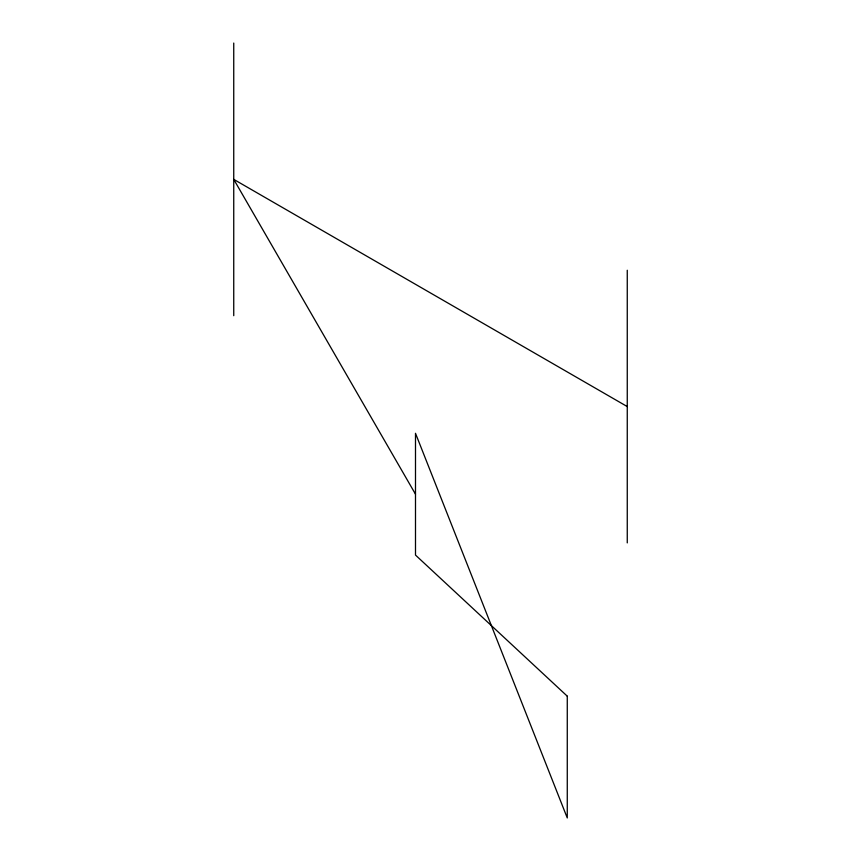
<?xml version="1.0" encoding="UTF-8"?>
<svg xmlns="http://www.w3.org/2000/svg" width="861" height="861" viewBox="0 0 861 861"><rect width="100%" height="100%" fill="white"/><g stroke="black" fill="none" stroke-linecap="round" stroke-linejoin="round"><path stroke-width="1.29" d="M627.26 406.575L233.74 179.368L415.497 494.192M627.26 270.246L627.26 542.893M233.74 43.05L233.74 315.686M567.27 696.172L415.497 555.076L415.497 433.298L567.27 817.95L567.27 696.172"/></g></svg>
